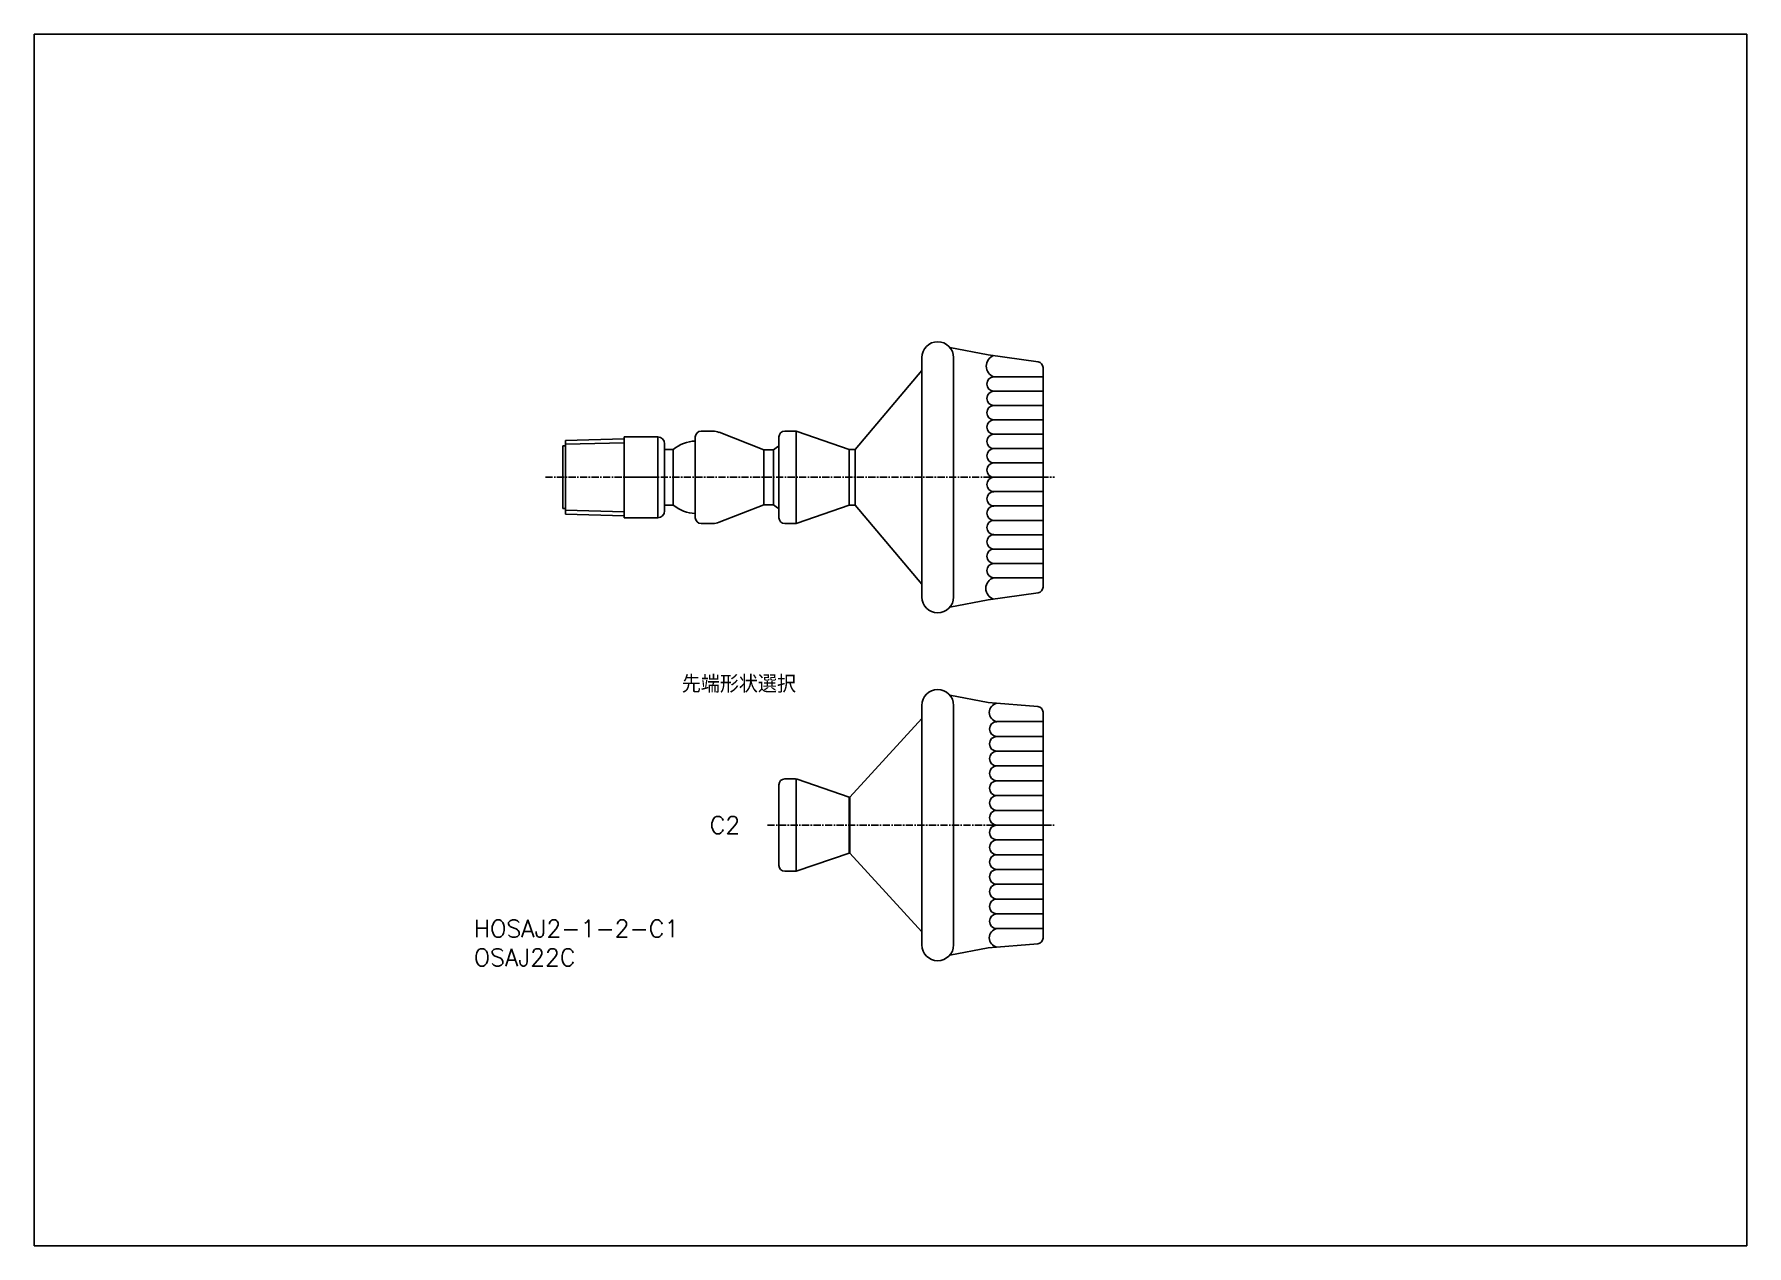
# Model space of a CAD drawing. Extents: x 0 to 297, y 0 to 210.
import ezdxf
from ezdxf.enums import TextEntityAlignment as Align

# ---------------------------------------------------------------- set-up
doc = ezdxf.new("R2010")
doc.units = 0
doc.linetypes.add('CENTER', pattern=[2, 1.25, -0.25, 0.25, -0.25])
doc.layers.get('0').update_dxf_attribs({"linetype": 'CONTINUOUS'})
doc.layers.get('DEFPOINTS').update_dxf_attribs({"linetype": 'CONTINUOUS'})
doc.layers.add('CENTER', color=1, linetype='CENTER')
doc.styles.get("Standard").update_dxf_attribs({"font": 'txt.shx', "bigfont": 'extfont.shx'})

msp = doc.modelspace()

# ---------------------------------------------------------------- linework, layer by layer
at = {"color": 7, "linetype": 'CONTINUOUS'}
for p, q in [((165.45, 154.45), (158.79, 155.73)), ((165.45, 154.45), (174.09, 153.23)), ((153.95, 151.7), (142.35, 138.05)), ((153.95, 153.95), (153.95, 112.45)), ((159.45, 153.95), (159.45, 112.45)), ((174.95, 152.24), (174.95, 114.17)), ((166.45, 150.62), (174.95, 150.62)), ((166.45, 148.13), (174.95, 148.13)), ((166.45, 145.64), (174.95, 145.64)), ((166.45, 143.15), (174.95, 143.15)), ((92.15, 139.6), (102.33, 139.85)), ((92.15, 139.6), (92.15, 126.8)), ((102.33, 140.2), (102.33, 126.2)), ((102.33, 140.2), (102.33, 126.2)), ((102.33, 140.2), (108.13, 140.2)), ((108.13, 140.2), (108.13, 126.2)), ((114.65, 140.2), (114.65, 127.35)), ((115.65, 141.2), (117.69, 141.2)), ((118.77, 141), (126.53, 137.99)), ((129.15, 140.2), (129.15, 126.2)), ((129.15, 140.2), (129.15, 126.2)), ((129.15, 140.2), (129.15, 126.2)), ((129.15, 140.2), (129.15, 126.2)), ((129.15, 140.2), (129.15, 126.2)), ((129.15, 140.2), (129.15, 126.2)), ((129.15, 140.2), (129.15, 126.2)), ((129.15, 140.2), (129.15, 126.2)), ((130.15, 141.2), (131.98, 141.2)), ((132.15, 141.2), (132.15, 125.2)), ((132.31, 141.15), (141.35, 138.05)), ((166.45, 140.67), (174.95, 140.67)), ((91.65, 138.63), (92.15, 138.63)), ((91.65, 138.63), (91.65, 127.78)), ((109.33, 139), (109.33, 127.4)), ((110.83, 138.02), (109.33, 138.02)), ((110.83, 138.02), (110.83, 128.39)), ((110.83, 137.8), (110.83, 128.6)), ((114.65, 139.48), (114.65, 126.93)), ((128.23, 137.99), (126.53, 137.99)), ((126.53, 137.99), (126.53, 128.42)), ((128.23, 137.99), (128.23, 128.42)), ((128.23, 137.99), (128.23, 128.42)), ((141.35, 138.05), (142.35, 138.05)), ((141.35, 138.05), (141.35, 128.35)), ((142.35, 138.05), (142.35, 128.35)), ((166.45, 138.18), (174.95, 138.18)), ((110.83, 136.38), (110.83, 133.2)), ((166.45, 135.69), (174.95, 135.69)), ((108.13, 133.2), (102.33, 133.2)), ((166.45, 133.2), (174.95, 133.2)), ((166.45, 130.72), (174.95, 130.72)), ((91.65, 127.78), (92.15, 127.78)), ((110.83, 128.39), (109.33, 128.39)), ((118.77, 125.41), (126.53, 128.42)), ((128.23, 128.42), (126.53, 128.42)), ((132.31, 125.26), (141.35, 128.35)), ((141.35, 128.35), (142.35, 128.35)), ((153.95, 114.7), (142.35, 128.35)), ((166.45, 128.23), (174.95, 128.23)), ((92.15, 126.8), (102.33, 126.55)), ((102.33, 126.2), (108.13, 126.2)), ((114.65, 127.35), (114.65, 126.2)), ((115.65, 125.2), (117.69, 125.2)), ((130.15, 125.2), (131.98, 125.2)), ((166.45, 125.74), (174.95, 125.74)), ((166.45, 123.25), (174.95, 123.25)), ((166.45, 120.77), (174.95, 120.77)), ((166.45, 118.28), (174.95, 118.28)), ((174.09, 113.18), (165.45, 111.95)), ((166.45, 115.79), (174.95, 115.79)), ((165.45, 111.95), (158.79, 110.67)), ((165.45, 94.16), (158.79, 95.44)), ((153.95, 93.66), (153.95, 52.16)), ((159.45, 93.66), (159.45, 52.16)), ((165.45, 94.16), (174.03, 93.48)), ((174.95, 92.48), (174.95, 53.33)), ((153.95, 91.41), (141.45, 77.76)), ((166.95, 90.85), (174.95, 90.85)), ((166.95, 88.28), (174.95, 88.28)), ((166.95, 85.72), (174.95, 85.72)), ((130.15, 80.91), (131.98, 80.91)), ((132.15, 80.91), (132.15, 64.91)), ((132.31, 80.85), (141.35, 77.76)), ((166.95, 83.16), (174.95, 83.16)), ((166.95, 80.6), (174.95, 80.6)), ((129.15, 79.91), (129.15, 65.91)), ((129.15, 79.91), (129.15, 65.91)), ((129.15, 79.91), (129.15, 65.91)), ((129.15, 79.91), (129.15, 65.91)), ((129.15, 79.91), (129.15, 65.91)), ((129.15, 79.91), (129.15, 65.91)), ((129.15, 79.91), (129.15, 65.91)), ((129.15, 79.91), (129.15, 65.91)), ((141.35, 77.76), (141.45, 77.76)), ((141.35, 77.76), (141.35, 68.06)), ((141.45, 77.76), (141.45, 68.06)), ((166.95, 78.03), (174.95, 78.03)), ((166.95, 75.47), (174.95, 75.47)), ((166.95, 72.91), (174.95, 72.91)), ((166.95, 70.35), (174.95, 70.35)), ((132.31, 64.96), (141.35, 68.06)), ((141.35, 68.06), (141.45, 68.06)), ((153.95, 54.41), (141.45, 68.06)), ((166.95, 67.78), (174.95, 67.78)), ((130.15, 64.91), (131.98, 64.91)), ((166.95, 65.22), (174.95, 65.22)), ((166.95, 62.66), (174.95, 62.66)), ((166.95, 60.1), (174.95, 60.1)), ((166.95, 57.53), (174.95, 57.53)), ((166.95, 54.97), (174.95, 54.97)), ((165.45, 51.66), (158.79, 50.38)), ((174.03, 52.34), (165.45, 51.66))]:
    msp.add_line(p, q, dxfattribs=at)
at = {"color": 3, "linetype": 'CONTINUOUS'}
for p, q in [((92.16, 138.93), (102.33, 139.18)), ((92.16, 127.48), (102.33, 127.23))]:
    msp.add_line(p, q, dxfattribs=at)
at = {"color": 7, "linetype": 'CONTINUOUS'}
for centre, radius, start, end in [((156.7, 153.95), 2.75, 0, 180), ((167.05, 152.46), 1.94, 108.1008, 251.8992), ((173.95, 152.24), 1, 0, 81.9121), ((166.45, 149.37), 1.24, 90, 270), ((166.45, 146.88), 1.24, 90, 270), ((166.45, 144.4), 1.24, 90, 270), ((166.45, 141.91), 1.24, 90, 270), ((108.13, 139), 1.2, 0, 90), ((115.65, 140.2), 1, 90, 180), ((117.69, 138.2), 3, 68.7832, 90), ((130.15, 140.2), 1, 90, 180), ((131.98, 140.2), 1, 71.0992, 90), ((166.45, 139.42), 1.24, 90, 270), ((114.85, 133.2), 6.28, 91.8265, 129.8394), ((132.25, 133.2), 6.25, 119.7357, 130.0309), ((166.45, 136.93), 1.24, 90, 270), ((166.45, 134.45), 1.24, 90, 270), ((166.45, 131.96), 1.24, 90, 270), ((166.45, 129.47), 1.24, 90, 270), ((114.85, 133.2), 6.28, 230.1606, 268.1735), ((132.25, 133.2), 6.25, 229.9691, 240.2643), ((166.45, 126.98), 1.24, 90, 270), ((108.13, 127.4), 1.2, 270, 0), ((115.65, 126.2), 1, 180, 270), ((117.69, 128.2), 3, 270, 291.2168), ((130.15, 126.2), 1, 180, 270), ((131.98, 126.2), 1, 270, 288.9008), ((166.45, 124.5), 1.24, 90, 270), ((166.45, 122.01), 1.24, 90, 270), ((166.45, 119.52), 1.24, 90, 270), ((166.45, 117.03), 1.24, 90, 270), ((166.95, 113.94), 1.92, 105.3324, 254.6676), ((173.95, 114.17), 1, 278.0879, 0), ((156.7, 112.45), 2.75, 180, 0), ((156.7, 93.66), 2.75, 0, 180), ((167.26, 92.44), 1.63, 101.1851, 258.8149), ((173.95, 92.48), 1, 0, 85.486), ((166.95, 89.56), 1.28, 90, 270), ((166.95, 87), 1.28, 90, 270), ((166.95, 84.44), 1.28, 90, 270), ((130.15, 79.91), 1, 90, 180), ((131.98, 79.91), 1, 71.0992, 90), ((166.95, 81.88), 1.28, 90, 270), ((166.95, 79.31), 1.28, 90, 270), ((166.95, 76.75), 1.28, 90, 270), ((166.95, 74.19), 1.28, 90, 270), ((166.95, 71.63), 1.28, 90, 270), ((166.95, 69.06), 1.28, 90, 270), ((130.15, 65.91), 1, 180, 270), ((166.95, 66.5), 1.28, 90, 270), ((131.98, 65.91), 1, 270, 288.9008), ((166.95, 63.94), 1.28, 90, 270), ((166.95, 61.38), 1.28, 90, 270), ((166.95, 58.81), 1.28, 90, 270), ((166.95, 56.25), 1.28, 90, 270), ((167.26, 53.37), 1.63, 101.1851, 258.8149), ((156.7, 52.16), 2.75, 180, 0), ((173.95, 53.33), 1, 274.514, 0)]:
    msp.add_arc(centre, radius, start, end, dxfattribs=at)
at = {"layer": 'CENTER', "color": 1, "linetype": 'CENTER'}
for p, q in [((88.65, 133.2), (176.95, 133.2)), ((127.15, 72.91), (176.95, 72.91))]:
    msp.add_line(p, q, dxfattribs=at)
at = {"layer": 'DEFPOINTS', "color": 7, "linetype": 'CONTINUOUS'}
msp.add_lwpolyline([(0, 0), (297, 0), (297, 210), (0, 210)], close=True, dxfattribs=at)

# ---------------------------------------------------------------- texts
at = {"color": 7, "linetype": 'CONTINUOUS'}
for s, p in [('先端形状選択', (112.31, 97.36)), ('C2', (117.15, 72.91)), ('HOSAJ2-1-2-C1', (76.23, 54.98)), ('OSAJ22C', (76.23, 49.98))]:
    msp.add_text(s, height=3, dxfattribs=at).set_placement(p, align=Align.MIDDLE_LEFT)

doc.saveas('drawing.dxf')
